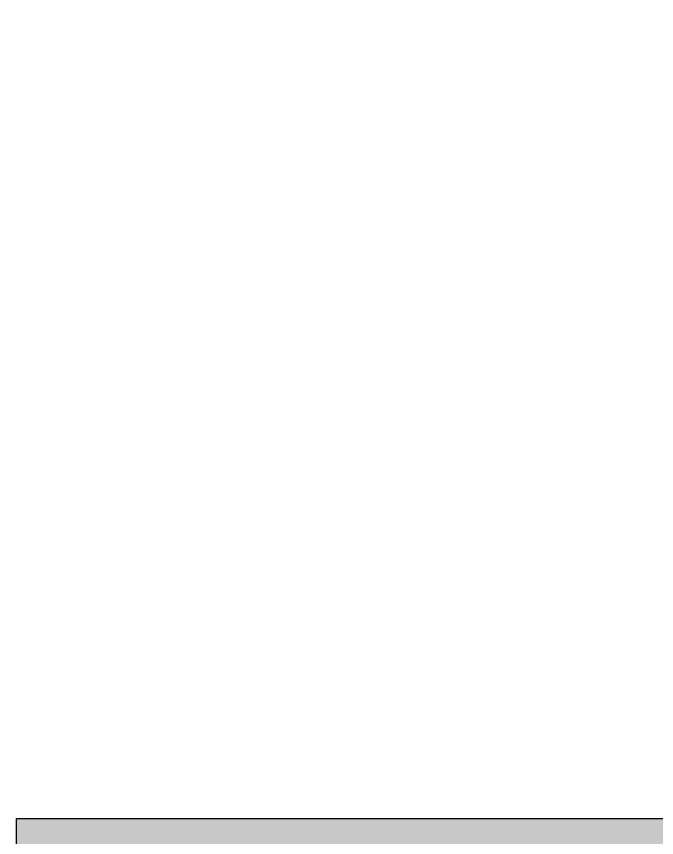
# Model space of a CAD drawing. Header units: metres. Extents: x 1769 to 3632, y 809 to 2652.
# Drawn here: x 2675.844 to 2678.4, y 1801.62 to 1804.896 of the extents above; entities that cross this region are included whole.
import ezdxf

# ---------------------------------------------------------------- set-up
doc = ezdxf.new("R2010")
doc.units = ezdxf.units.M
doc.header["$LTSCALE"] = 10
doc.layers.add('A-WALL', color=6, linetype='Continuous')
doc.layers.add('A-WALL-PATT', color=8, linetype='Continuous')

msp = doc.modelspace()

# ---------------------------------------------------------------- hatches: boundary and pattern name
at = {"layer": 'A-WALL-PATT'}
h = msp.add_hatch(color=256, dxfattribs=at)
h.dxf.hatch_style = 1
h.paths.add_polyline_path([(2687.7034, 1804.8959), (2688.2168, 1804.8959), (2688.2166, 1804.7459), (2687.8534, 1804.7459), (2687.8534, 1802.4912), (2687.7034, 1802.4912), (2687.7034, 1804.2437), (2685.8034, 1804.2437), (2685.8034, 1801.6958), (2687.8534, 1801.6958), (2687.8534, 1798.4458), (2688.2166, 1798.4458), (2688.2166, 1798.2958), (2685.6534, 1798.2958), (2685.6534, 1799.3957), (2685.8034, 1799.3957), (2685.8034, 1798.4458), (2687.7034, 1798.4458), (2687.7034, 1801.5458), (2685.8034, 1801.5458), (2685.8034, 1800.1957), (2685.6534, 1800.1957), (2685.6534, 1801.5458), (2675.8444, 1801.5459), (2675.8444, 1801.6959), (2685.6534, 1801.6958), (2685.6534, 1804.8959), (2685.8034, 1804.8959), (2685.8034, 1804.3939), (2687.7034, 1804.3939)])

# ---------------------------------------------------------------- linework, layer by layer
at = {"layer": 'A-WALL', "ltscale": 0.01}
msp.add_lwpolyline([(2675.8444, 1801.5459), (2675.8444, 1801.6959), (2685.6534, 1801.6958), (2685.6534, 1804.8959), (2685.8034, 1804.8959), (2685.8034, 1804.3939), (2687.7034, 1804.3939), (2687.7034, 1804.8959), (2688.2168, 1804.8959), (2688.2166, 1804.7459), (2687.8534, 1804.7459), (2687.8534, 1802.4912), (2687.7034, 1802.4912), (2687.7034, 1804.2437), (2685.8034, 1804.2437), (2685.8034, 1801.6958), (2687.8534, 1801.6958), (2687.8534, 1798.4458)], dxfattribs=at)

doc.saveas('drawing.dxf')
